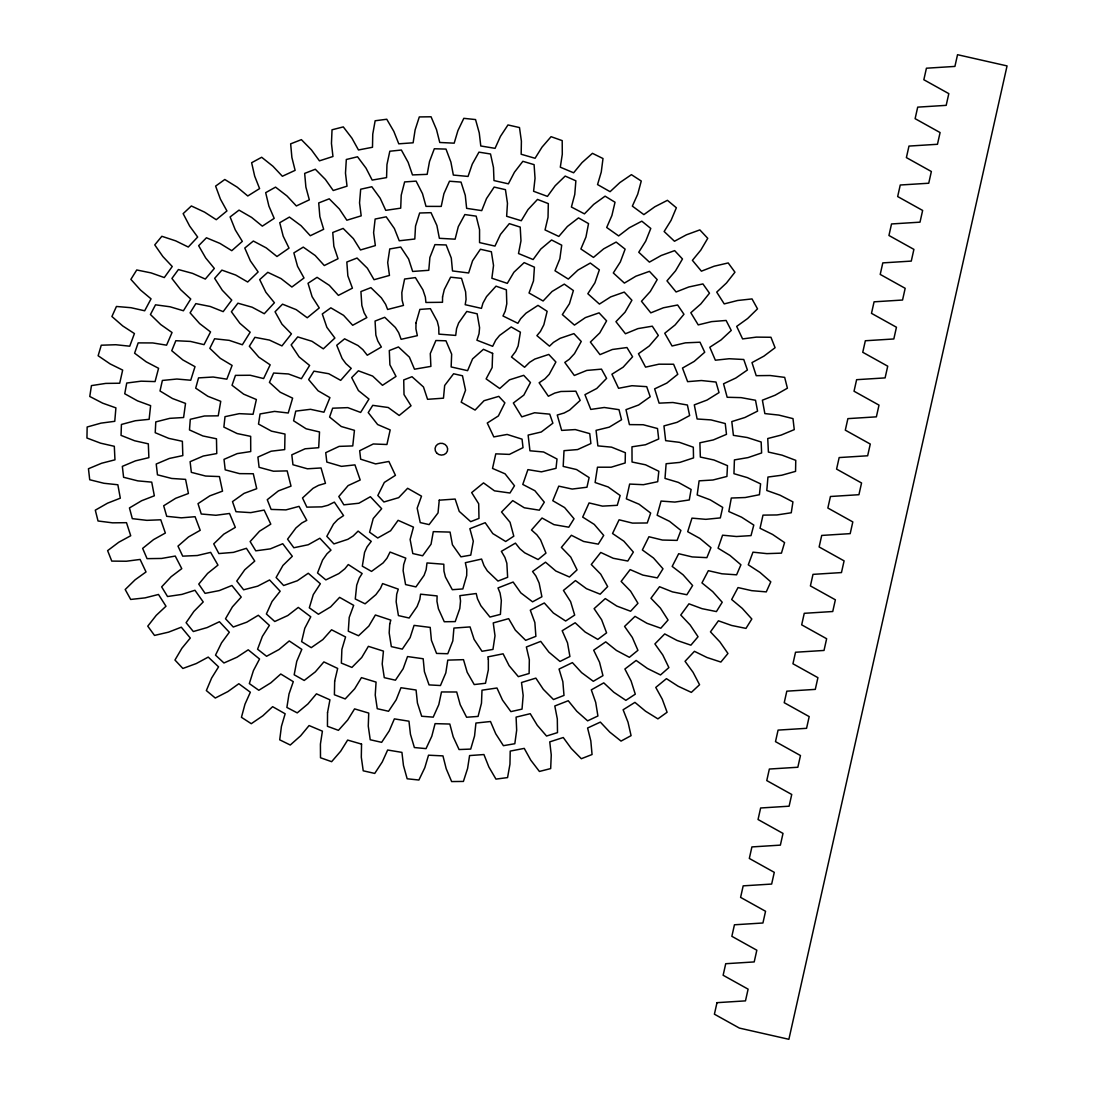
<?xml version="1.0" encoding="UTF-8"?>
<svg xmlns="http://www.w3.org/2000/svg" width="1094" height="1094" viewBox="0 0 1094 1094"><rect width="100%" height="100%" fill="white"/><g stroke="black" fill="none" stroke-linecap="round" stroke-linejoin="round"><path stroke-width="1.5" d="M488.348 659.285L488.334 669.856L485.49 683.271L474.222 684.557L467.179 672.263L463.5 659.668L447.774 660.12L445.819 672.878L440.458 685.528L429.053 684.899L424.417 671.689L423.173 658.752L407.529 656.564L403.153 668.721L395.44 680.194L384.281 677.665L382.203 663.976L383.433 651.108L368.377 646.335L361.731 657.494L351.912 667.422L341.342 663.087L341.889 649.344L345.567 636.968L331.564 629.788L322.853 639.58L311.243 647.648L301.616 641.631L304.775 628.284L310.764 616.797L298.279 607.416L287.79 615.539L274.758 621.488L266.375 613.98L272.05 601.468L280.173 591.225L269.589 579.97L257.664 586.165L243.634 589.789L236.769 581.051L244.769 569.755L254.752 561.099L246.423 548.313L233.446 552.374L218.868 553.564L213.727 543.868L223.805 534.159L235.333 527.376L229.521 513.483L215.901 515.274L201.255 514.002L198.014 503.65L209.829 495.842L222.533 491.138L219.429 476.574L205.617 476.04L191.341 472.348L190.11 461.682L203.293 456.02L216.762 453.559L216.475 438.79L202.896 435.959L189.481 429.942L190.288 419.303L204.414 415.993L218.226 415.829L220.742 401.334L207.846 396.288L195.703 388.165L198.534 377.895L213.152 377.02L226.841 379.167L232.106 365.423L220.291 358.326L209.829 348.343L214.588 338.771L229.22 340.357L242.362 344.76L250.184 332.193L239.846 323.277L231.395 311.763L237.918 303.202L252.112 307.209L264.283 313.718L274.416 302.737L265.883 292.276L259.702 279.599L267.798 272.324L281.076 278.614L291.879 287.025L304.009 277.985L297.554 266.321L293.862 252.892L303.257 247.121L315.195 255.504L324.303 265.541L338.019 258.731L333.848 246.246L332.754 232.489L343.147 228.427L353.376 238.615L360.473 249.965L375.351 245.589L373.601 232.694L375.133 219.046L386.196 216.817L394.373 228.509L399.242 240.776L414.804 239.012L415.529 226.089L419.645 213.002L431.022 212.674L436.889 225.473L439.364 238.301L455.104 239.176L458.29 226.663L464.854 214.561L476.177 216.147L479.555 229.644L479.555 242.595L494.967 246.095L500.505 234.389L509.312 223.641L520.211 227.101L520.976 240.858L518.515 253.535L533.106 259.538L540.819 249.022L551.581 239.983L561.714 245.179L559.854 258.786L555 270.765L568.306 279.079L577.933 270.081L590.309 263.052L599.348 269.835L594.917 282.813L587.834 293.725L599.416 304.077L610.657 296.898L624.236 292.098L631.908 300.248L625.043 312.2L615.949 321.677L625.44 333.752L637.939 328.61L652.298 326.19L658.328 335.448L649.262 345.991L638.458 353.731L645.556 367.133L658.903 364.193L673.589 364.234L677.788 374.298L666.807 383.091L654.636 388.862L659.108 403.153L672.878 402.51L687.401 405.012L689.644 415.556L677.09 422.311L663.949 425.922L665.658 440.65L679.415 442.332L693.309 447.214L693.528 457.907L679.812 462.406L666.123 463.733L665.002 478.42L678.294 482.372L691.121 489.469L689.288 499.958L674.861 502.078L661.063 501.066L657.152 515.247L669.555 521.346L680.906 530.44L677.104 540.395L662.417 540.039L648.933 536.744L642.369 549.954L653.487 557.995L662.991 568.784L657.33 577.892L642.862 575.088L630.144 569.605L621.132 581.42L630.595 591.157L637.952 603.3L630.609 611.245L616.825 606.076L605.283 598.596L594.11 608.647L601.632 619.751L606.582 632.852L597.816 639.402L585.153 632.031L575.157 622.773L562.179 630.732L567.512 642.848L569.919 656.509L559.978 661.446L548.86 652.12L540.723 641.385L526.364 646.992L529.332 659.737L529.113 673.494L518.337 676.653L509.107 665.672L503.103 653.815L487.815 656.892L488.348 659.285M327.53 712.618L327.448 726.293L338.429 730.341L347.673 720.03L354.579 708.885L368.733 713.083L368.268 726.129L370.223 739.749L381.656 742.334L389.232 730.874L394.373 718.881L408.965 721.206L410.441 734.252L414.38 747.544L426.031 748.624L431.802 736.235L435.084 723.64L449.812 724.037L453.203 736.823L459.07 749.54L470.707 749.089L474.55 736.002L475.931 723.038L490.495 721.52L495.746 733.8L503.404 745.684L514.823 743.715L516.669 730.19L516.094 717.117L530.234 713.698L537.222 725.226L546.549 736.043L557.502 732.611L557.311 718.922L554.808 705.986L568.237 700.734L576.825 711.291L587.628 720.837L597.912 715.982L595.697 702.389L591.307 689.849L603.765 682.875L613.802 692.256L625.864 700.338L635.286 694.17L631.074 680.933L624.893 669.022L636.134 660.461L647.429 668.475L660.516 674.943L668.885 667.572L662.773 654.964L654.896 643.928L664.714 633.932L677.036 640.441L690.888 645.173L698.04 636.735L690.15 624.989L680.755 615.033L688.947 603.82L702.047 608.674L716.42 611.573L722.218 602.247L712.686 591.594L701.951 582.911L708.351 570.685L721.999 573.803L736.59 574.815L740.925 564.791L729.944 555.424L718.074 548.19L722.573 535.198L736.481 536.511L751.017 535.609L753.793 525.065L741.582 517.188L728.809 511.541L731.312 498.03L745.219 497.524L759.414 494.72L760.59 483.876L747.38 477.627L733.951 473.688L734.416 459.904L748.05 457.593L761.615 452.957L761.164 442.003L747.216 437.518L733.404 435.344L731.804 421.573L744.905 417.498L757.581 411.112L755.516 400.267L741.103 397.628L727.168 397.272L723.544 383.789L735.852 378.004L747.407 370.004L743.756 359.502L729.165 358.736L715.367 360.213L709.801 347.263L721.069 339.919L731.257 330.443L726.101 320.46L711.606 321.622L698.232 324.891L690.82 312.734L700.83 303.941L709.486 293.192L702.922 283.934L688.796 286.984L676.092 291.975L666.984 280.857L675.559 270.806L682.478 258.977L674.642 250.622L661.173 255.504L649.398 262.122L638.759 252.249L645.72 241.131L650.78 228.455L641.822 221.179L629.269 227.784L618.643 235.921L606.691 227.484L611.902 215.518L615.019 202.24L605.091 196.168L593.7 204.387L584.442 213.863L571.41 207.026L574.76 194.445L575.868 180.825L565.188 176.079L555.178 185.748L547.451 196.387L533.598 191.286L535.034 178.322L534.091 164.647L522.864 161.31L514.44 172.237L508.395 183.833L493.982 180.565L493.476 167.491L490.522 153.994L478.953 152.148L472.266 164.114L468.041 176.435L453.354 175.067L450.906 162.131L445.996 149.085L434.318 148.77L429.504 161.543L427.166 174.356L412.479 174.917L408.158 162.35L401.375 150.028L389.82 151.232L386.961 164.565L386.565 177.611L372.179 180.086L366.039 168.161L357.533 156.784L346.319 159.492L345.485 173.125L347.03 186.171L333.219 190.506L325.397 179.443L315.318 169.242L304.665 173.399L305.882 187.074L309.328 199.833L296.365 205.959L287.011 195.976L275.551 187.129L265.678 192.667L268.905 206.11L274.197 218.362L262.328 226.143L251.634 217.432L239.025 210.13L230.109 216.927L235.278 229.877L242.321 241.377L231.778 250.676L219.935 243.401L206.438 237.781L198.657 245.699L205.672 257.924L214.328 268.44L205.303 279.066L192.558 273.377L178.418 269.548L171.922 278.45L180.66 289.691L190.739 299.018L183.423 310.764L170.021 306.771L155.512 304.816L150.439 314.511L160.709 324.549L172.045 332.521L166.575 345.171L152.763 342.942L138.172 342.887L134.603 353.198L146.227 361.841L158.575 368.295L155.061 381.587L141.126 381.177L126.74 383.037L124.743 393.758L137.488 400.842L150.616 405.642L149.126 419.33L135.328 420.739L121.42 424.458L121.051 435.385L134.658 440.773L148.319 443.836L148.88 457.648L135.492 460.847L122.337 466.372L123.595 477.285L137.803 480.868L151.724 482.139L154.336 495.801L141.605 500.737L129.448 507.944L132.319 518.652L146.856 520.347L160.763 519.787L165.358 533.038L153.543 539.615L142.644 548.381L147.061 558.651L161.638 558.446L175.259 556.067L181.768 568.648L171.102 576.743L161.652 586.876L167.532 596.517L181.877 594.411L194.951 590.268L203.224 601.946L193.912 611.382L186.103 622.705L193.323 631.525L207.149 627.559L219.429 621.734L229.316 632.25L221.535 642.862L215.518 655.142L223.955 662.978L236.988 657.221L248.215 649.822L259.538 659.012L253.439 670.567L249.336 683.586L258.813 690.273L270.806 682.847L280.775 674.013L293.288 681.671L289.007 693.979L286.888 707.449L297.226 712.878L307.947 703.921L316.453 693.828L329.937 699.818L327.53 712.618M442.55 296.898L442.509 302.286L425.922 302.477L425.361 297.103L422.913 289.828L415.392 277.602L404.602 279.025L401.826 292.604L402.1 300.153L403.481 305.417L387.618 309.479L385.649 304.364L381.368 297.841L370.907 287.654L360.924 291.551L361.854 305.458L364.111 312.775L366.846 317.602L352.678 325.274L343.584 315.345L330.839 307.838L322.292 313.978L326.874 327.352L334.887 338.032L323.318 348.836L311.954 341.273L297.718 336.911L291.141 344.911L299.086 356.89L309.616 365.464L301.37 378.715L288.46 373.97L273.623 373.04L269.425 382.38L280.242 392.24L292.631 398.148L288.228 413.012L274.567 411.399L260.071 413.942L258.512 424.062L271.517 431.159L284.987 434.044L284.7 449.593L271.148 451.207L257.91 457.073L259.087 467.316L273.459 471.213L287.161 470.885L291.018 486.133L278.423 490.878L267.264 499.698L271.121 509.421L285.958 509.886L299.031 506.372L306.771 520.361L301.848 522.973L295.941 527.937L287.572 539.151L293.848 547.752L308.221 544.744L319.845 538.248L330.99 550.118L326.956 553.824L322.593 560.032L317.533 572.955L325.848 579.888L338.853 573.584L344.883 568.771L348.289 564.545L362.141 573.529L359.242 578.083L356.712 585.181L355.276 598.979L365.095 603.806L375.912 594.63L380.425 588.504L382.585 583.581L398.271 589.133L396.698 594.261L396.151 601.768L398.421 615.594L409.142 618.014L417.101 606.514L419.809 599.498L420.561 594.179L437.108 595.929L436.957 601.317L438.421 608.784L444.273 621.748L455.213 621.611L459.795 608.524L460.533 601.03L459.863 595.669L476.218 593.522L477.49 598.801L480.881 605.761L489.948 617.057L500.409 614.377L501.339 600.524L500.067 593.03L497.989 587.943L513.127 582.035L520.853 592.907L532.559 601.823L541.899 596.763L539.123 583.02L535.91 575.991L532.559 571.506L545.523 562.193L555.834 571.013L569.441 576.989L577.071 569.865L570.753 557.092L561.4 547.383L571.383 535.267L583.622 541.462L598.268 544.142L603.71 535.404L594.247 524.395L582.692 517.093L589.078 502.925L602.466 506.125L617.248 505.319L620.148 495.5L608.155 486.967L595.109 482.522L597.474 467.206L611.19 467.206L625.166 462.967L625.358 452.711L611.56 447.159L597.871 445.873L596.066 430.352L609.249 427.152L621.542 419.74L618.999 409.676L604.285 407.488L590.787 409.416L584.948 394.674L596.75 388.479L606.596 378.374L601.481 369.143L586.767 370.428L574.323 375.474L564.791 362.429L569.318 359.256L574.487 353.622L581.256 341.465L573.899 333.629L560.114 338.32L553.455 342.381L549.489 346.155L536.894 335.639L540.395 331.482L543.855 324.768L547.137 311.311L538.002 305.376L525.995 313.185L520.676 318.696L517.872 323.304L502.98 315.975L505.237 311.093L506.796 303.735L506.372 289.828L496.02 286.163L486.556 296.583L482.919 303.202L481.456 308.371L465.196 304.693L466.071 299.387L465.62 291.838L461.518 278.355L450.605 277.192L444.287 289.582L442.55 296.898M416.007 322.853L415.925 328.884L417.361 335.667L401.115 339.304L398.708 332.74L395.372 327.475L384.719 317.287L375.064 321.062L375.871 335.092L377.772 340.918L381.355 347.017L367.269 355.235L362.852 349.629L357.97 345.526L344.596 338.825L336.747 345.253L342.135 358.504L345.841 363.55L351.229 368.377L340.685 380.356L328.733 373.724L313.937 371.153L308.672 379.604L318.108 390.79L329.923 397.642L323.947 412.219L310.518 409.306L295.749 411.125L293.589 420.78L306.142 428.793L319.516 431.952L318.696 447.692L305.103 448.786L291.811 454.831L292.96 464.731L307.428 468.793L321.048 467.958L325.465 483.316L318.545 485.353L313.034 488.321L302.518 497.975L306.867 507.151L321.814 506.864L327.968 505.278L334.354 502.119L343.571 515.602L337.731 519.568L333.52 524.012L326.819 536.333L333.93 543.909L347.892 539.301L353.157 535.978L358.121 531.096L371.249 541.38L367.064 546.891L364.576 552.374L362.319 566.172L371.509 571.396L383.132 562.904L386.989 558.186L390.052 552.046L405.792 558.145L403.672 564.641L403.125 570.644L405.573 584.565L415.925 586.904L424.075 575.389L426.14 569.728L427.002 562.945L443.808 564.231L443.959 571.095L445.436 577.017L452.314 589.693L462.844 588.941L466.7 575.512L466.782 569.468L465.347 562.699L481.592 559.061L483.999 565.612L487.336 570.89L497.989 581.064L507.643 577.304L506.85 563.26L504.936 557.434L501.353 551.335L515.438 543.13L519.855 548.737L524.737 552.839L538.111 559.54L545.961 553.113L540.573 539.848L536.867 534.802L531.479 529.988L542.022 518.009L553.974 524.641L568.771 527.199L574.035 518.747L564.6 507.561L552.785 500.71L558.76 486.146L572.189 489.059L586.958 487.227L589.119 477.586L576.565 469.558L563.191 466.4L564.012 450.673L577.605 449.566L590.897 443.535L589.748 433.634L575.28 429.573L561.66 430.407L557.243 415.036L564.162 412.999L569.673 410.045L580.189 400.39L575.841 391.201L560.894 391.488L554.74 393.088L548.354 396.247L539.137 382.763L544.976 378.797L549.188 374.353L555.889 362.018L548.778 354.442L534.816 359.064L529.551 362.374L524.587 367.269L511.459 356.972L515.643 351.475L518.132 345.977L520.388 332.179L511.199 326.969L499.575 335.448L495.719 340.166L492.656 346.306L476.916 340.22L479.035 333.725L479.582 327.721L477.148 313.8L466.782 311.448L458.632 322.976L456.567 328.624L455.706 335.42L438.899 334.135L438.749 327.27L437.272 321.335L430.393 308.672L419.877 309.411L416.007 322.853M361.54 744.098L361.307 757.198L363.222 770.805L374.736 773.417L382.271 761.944L387.645 750.019L401.922 752.385L403.454 765.458L407.159 778.778L418.893 780.022L424.8 767.728L428.52 755.202L442.947 755.886L446.202 768.726L451.644 781.567L463.405 781.431L467.589 768.48L469.586 755.571L483.931 754.545L488.868 766.962L495.951 779.106L507.561 777.588L509.954 764.2L510.214 751.099L524.245 748.392L530.781 760.18L539.41 771.448L550.679 768.576L551.253 754.942L549.749 741.869L563.26 737.52L571.287 748.501L581.324 758.716L592.059 754.518L590.815 740.87L587.587 728.016L600.346 722.108L609.755 732.091L621.036 741.089L631.074 735.647L628.024 722.204L623.115 709.774L634.93 702.375L645.556 711.223L657.904 718.867L667.094 712.262L662.28 699.216L655.771 687.415L666.451 678.663L678.13 686.225L691.353 692.379L699.558 684.721L693.063 672.304L685.049 661.309L694.43 651.327L706.984 657.494L720.864 662.061L727.948 653.474L719.866 641.863L710.471 631.853L718.416 620.804L731.64 625.467L745.971 628.394L751.824 618.999L742.279 608.387L731.667 599.512L738.026 587.574L751.728 590.664L766.265 591.895L770.791 581.844L759.947 572.394L748.282 564.805L752.973 552.169L766.908 553.632L781.444 553.14L784.576 542.597L772.596 534.46L760.043 528.279L762.997 515.124L776.959 514.946L791.263 512.758L792.931 501.886L780.008 495.185L766.798 490.495L767.947 477.052L781.718 475.234L795.557 471.364L795.762 460.342L782.087 455.172L768.398 452.068L767.742 438.53L781.116 435.097L794.258 429.627L792.986 418.619L778.791 415.077L764.856 413.587L762.395 400.185L775.154 395.194L787.406 388.192L784.671 377.375L770.176 375.516L756.214 375.68L751.988 362.606L763.913 356.138L775.085 347.714L770.942 337.267L756.378 337.116L742.594 338.921L736.686 326.395L747.599 318.545L757.513 308.85L752.016 298.922L737.616 300.494L724.228 303.9L716.72 292.125L726.457 283.018L734.949 272.187L728.194 262.943L714.163 266.211L701.404 271.175L692.406 260.331L700.803 250.116L707.75 238.328L699.845 229.904L686.43 234.8L674.478 241.254L664.14 231.518L671.073 220.345L676.365 207.778L667.422 200.325L654.814 206.78L643.874 214.615L632.359 206.123L637.72 194.185L641.262 181.043L631.429 174.671L619.847 182.589L610.083 191.682L597.556 184.571L601.262 172.045L602.999 158.534L592.442 153.338L582.049 162.596L573.625 172.797L560.306 167.191L562.289 154.281L562.207 140.62L551.075 136.682L542.036 147.116L535.075 158.274L521.168 154.254L521.4 141.167L519.486 127.56L507.972 124.948L500.437 136.408L495.062 148.346L480.786 145.981L479.254 132.907L475.548 119.574L463.815 118.33L457.907 130.637L454.188 143.164L439.761 142.48L436.506 129.625L431.063 116.785L419.303 116.935L415.118 129.885L413.122 142.794L398.777 143.82L393.84 131.403L386.756 119.246L375.146 120.764L372.753 134.165L372.493 147.266L358.463 149.974L351.926 138.172L343.297 126.904L332.029 129.789L331.455 143.423L332.959 156.497L319.448 160.845L311.421 149.864L301.383 139.649L290.648 143.847L291.893 157.495L295.12 170.349L282.361 176.257L272.953 166.261L261.671 157.276L251.634 162.719L254.683 176.161L259.593 188.592L247.777 195.976L237.152 187.129L224.803 179.498L215.614 186.103L220.427 199.135L226.937 210.937L216.256 219.703L204.564 212.127L191.354 205.973L183.149 213.645L189.645 226.061L197.658 237.056L188.277 247.039L175.724 240.871L161.844 236.29L154.76 244.892L162.842 256.502L172.237 266.512L164.291 277.561L151.068 272.898L136.736 269.972L130.883 279.367L140.429 289.978L151.04 298.84L144.681 310.778L130.979 307.701L116.443 306.47L111.916 316.508L122.76 325.971L134.425 333.561L129.735 346.196L115.8 344.733L101.263 345.212L98.132 355.755L110.111 363.905L122.665 370.087L119.711 383.228L105.749 383.406L91.445 385.608L89.776 396.479L102.699 403.18L115.909 407.871L114.761 421.313L100.99 423.132L87.151 427.002L86.946 438.024L100.621 443.179L114.309 446.297L114.966 459.822L101.592 463.254L88.45 468.738L89.722 479.746L103.916 483.274L117.851 484.765L120.313 498.18L107.554 503.172L95.301 510.173L98.036 520.99L112.532 522.836L126.494 522.686L130.719 535.745L118.795 542.227L107.622 550.638L111.766 561.099L126.33 561.236L140.114 559.444L146.022 571.957L135.109 579.806L125.195 589.516L130.692 599.444L145.092 597.871L158.48 594.466L165.987 606.226L156.251 615.334L147.758 626.165L154.514 635.423L168.544 632.154L181.303 627.19L190.301 638.034L181.905 648.25L174.958 660.038L182.862 668.461L196.277 663.552L208.229 657.097L218.568 666.848L211.634 678.02L206.342 690.574L215.286 698.04L227.894 691.572L238.834 683.736L250.348 692.228L244.988 704.18L241.446 717.308L251.278 723.695L262.875 715.777L272.625 706.683L285.151 713.78L281.445 726.32L279.708 739.817L290.266 745.014L300.659 735.77L309.082 725.554L322.402 731.161L320.419 744.084L320.501 757.745L331.632 761.684L340.672 751.236L347.632 740.077L361.54 744.098M334.682 681.056L334.395 694.758L345.198 698.929L354.688 688.796L361.458 677.637L376.062 682.095L375.242 695.059L377.252 708.707L388.561 711.264L396.192 699.804L400.978 687.729L416.076 690.013L417.429 703.004L421.682 716.255L433.21 717.144L438.803 704.632L441.484 691.955L456.704 691.996L460.205 704.7L466.591 717.24L478.078 716.42L481.483 703.182L482.003 690.191L496.963 688.003L502.515 700.105L510.884 711.62L522.029 709.117L523.164 695.483L521.51 682.506L535.855 678.13L543.321 689.329L553.468 699.531L563.998 695.415L562.849 681.699L559.048 669.077L572.408 662.622L581.625 672.646L593.29 681.288L602.958 675.654L599.526 662.212L593.686 650.219L605.734 641.863L616.455 650.451L629.365 657.316L637.925 650.315L632.318 637.46L624.578 626.424L635.026 616.36L646.992 623.307L660.817 628.229L668.051 620.011L660.393 608.086L650.957 598.254L659.532 586.726L672.454 591.881L686.868 594.739L692.611 585.522L683.094 574.801L672.181 566.418L678.677 553.714L692.228 556.928L706.874 557.653L710.963 547.656L699.832 538.412L687.702 531.698L691.982 518.132L705.835 519.335L720.331 517.9L722.696 507.37L710.211 499.835L697.179 494.939L699.107 480.84L712.919 480.006L726.922 476.451L727.483 465.661L713.958 460L700.338 457.06L699.886 442.783L713.315 439.925L726.484 434.345L725.24 423.542L711.004 419.905L697.124 418.988L694.293 404.876L707.025 400.062L719.031 392.596L715.996 382.052L701.404 380.534L687.62 381.656L682.492 368.063L694.184 361.417L704.727 352.227L699.996 342.217L685.405 342.846L672.058 345.991L664.742 333.246L675.121 324.932L683.955 314.265L677.624 305.007L663.402 307.783L650.793 312.857L641.481 301.274L650.301 291.496L657.193 279.613L649.439 271.353L635.915 276.194L624.387 283.086L613.31 272.953L620.339 261.958L625.125 249.145L616.127 242.075L603.642 248.871L593.468 257.405L580.887 248.981L585.96 237.015L588.531 223.6L578.507 217.897L567.389 226.472L558.815 236.441L545.044 229.918L548.026 217.309L548.313 203.607L537.51 199.423L528.019 209.569L521.264 220.728L506.645 216.27L507.466 203.306L505.455 189.659L494.16 187.088L486.515 198.561L481.729 210.622L466.632 208.352L465.278 195.361L461.025 182.096L449.497 181.221L443.904 193.72L441.224 206.41L426.004 206.369L422.503 193.665L416.117 181.125L404.63 181.932L401.224 195.17L400.705 208.161L385.744 210.349L380.192 198.26L371.823 186.746L360.678 189.235L359.543 202.882L361.198 215.846L346.853 220.222L339.386 209.022L329.239 198.821L318.71 202.937L319.858 216.653L323.66 229.289L310.299 235.73L301.082 225.72L289.418 217.077L279.749 222.711L283.182 236.154L289.021 248.133L276.973 256.502L266.252 247.9L253.343 241.036L244.782 248.051L250.389 260.892L258.129 271.941L247.682 282.006L235.716 275.045L221.891 270.122L214.656 278.341L222.314 290.279L231.75 300.098L223.176 311.64L210.253 306.484L195.84 303.626L190.096 312.843L199.614 323.564L210.54 331.933L204.031 344.651L190.479 341.424L175.833 340.713L171.744 350.709L182.876 359.953L195.005 366.668L190.725 380.233L176.872 379.03L162.377 380.452L160.011 390.982L172.496 398.531L185.529 403.412L183.601 417.511L169.789 418.346L155.786 421.901L155.225 432.704L168.75 438.366L182.37 441.292L182.821 455.583L169.392 458.441L156.223 464.02L157.468 474.823L171.703 478.461L185.583 479.377L188.414 493.49L175.683 498.29L163.676 505.77L166.712 516.313L181.303 517.831L195.088 516.71L200.216 530.303L188.524 536.949L177.98 546.125L182.712 556.149L197.303 555.52L210.65 552.374L217.966 565.119L207.587 573.434L198.752 584.1L205.084 593.358L219.32 590.582L231.914 585.495L241.227 597.078L232.407 606.855L225.514 618.753L233.268 627.012L246.793 622.171L258.321 615.266L269.397 625.399L262.369 636.407L257.582 649.221L266.58 656.277L279.066 649.494L289.24 640.947L301.821 649.385L296.748 661.337L294.177 674.766L304.2 680.454L315.318 671.88L323.892 661.911L337.663 668.434L334.682 681.056M492.628 353.376L492.136 367.584L486.119 378.893L499.739 388.52L509.476 379.837L523.711 375.338L530.453 382.517L523.835 395.112L513.346 403.002L521.797 416.855L534.597 412.753L549.735 414.147L552.88 423.187L541.27 431.993L528.128 435.097L529.947 450.783L543.581 451.986L557.024 459.015L556.012 468.341L541.434 471.842L527.91 469.627L522.782 484.437L534.898 490.727L544.306 502.187L539.328 510.187L524.286 507.78L512.717 500.614L501.531 512.006L510.05 522.276L513.797 536.183L505.688 541.489L492.806 533.585L485.189 522.713L469.873 528.689L473.305 541.202L470.748 555.137L460.943 556.832L452.424 544.785L450.072 532.094L433.292 531.643L431.05 544.197L422.626 555.779L412.794 553.55L410.127 539.465L413.464 527.144L398.107 520.32L390.572 530.781L377.731 537.988L369.594 532.231L373.232 518.529L381.669 508.71L370.387 496.717L358.873 503.24L343.858 504.826L338.798 496.553L348.111 485.599L360.199 479.992L354.948 464.882L341.437 466.359L326.819 462.065L325.738 452.67L339.126 446.379L352.76 445.928L354.442 430.339L341.273 426.51L329.595 417.06L332.658 408.199L347.81 407.638L360.637 412.438L368.965 399.05L358.422 390.572L351.694 377.608L358.381 370.811L372.657 376.076L382.476 385.307L396.014 376.418L389.902 364.781L389.3 350.545L398.448 346.962L409.402 357.164L414.489 369.211L430.899 366.381L430.284 353.567L435.904 340.521L445.942 340.795L451.658 354.155L451.152 366.941L467.589 370.661L472.581 358.9L483.452 349.301L492.628 353.376M439.241 500.19L438.038 512.895L429.108 524.6L420.233 522.59L417.17 508.163L421.505 496.17L407.624 488.293L398.667 497.661L383.926 501.982L377.827 495.5L384.336 482.413L395.44 475.329L388.89 461.463L375.584 463.911L360.664 459.193L359.68 450.714L373.286 443.973L386.92 444.506L390.189 429.928L377.635 424.54L368.227 412.588L372.739 405.341L388.233 407.515L399.187 415.474L411.043 405.765L404.014 394.578L403.727 379.946L412 376.719L423.474 386.975L427.563 399.31L443.467 398.175L444.67 385.471L453.6 373.765L462.475 375.775L465.538 390.202L461.203 402.195L475.083 410.072L484.04 400.705L498.782 396.37L504.881 402.865L498.372 415.952L487.268 423.022L493.818 436.903L507.124 434.441L522.043 439.159L523.028 447.651L509.421 454.393L495.787 453.846L492.519 468.423L505.072 473.825L514.481 485.777L509.968 493.011L494.474 490.837L483.521 482.892L471.664 492.601L478.693 503.787L478.981 518.406L470.707 521.647L459.234 511.377L455.145 499.055L439.241 500.19M389.737 623.853L389.177 632.879L391.337 646.622L402.305 649.111L410.127 637.624L414.065 625.385L430.202 627.409L431.419 640.305L436.561 653.419L447.774 653.733L452.82 640.893L453.928 628.065L470.051 626.917L474.099 639.375L482.003 651.286L492.956 649.412L495.008 635.778L493.244 622.924L508.655 618.657L515.342 630.144L525.667 640.332L535.882 636.339L534.857 622.513L530.303 610.192L544.306 602.985L553.359 612.996L565.639 621.009L574.678 615.088L570.617 601.673L563.451 590.432L575.458 580.586L586.466 588.681L600.182 594.192L607.649 586.589L600.729 574.172L591.28 564.49L600.756 552.456L613.242 558.282L627.792 561.031L633.358 552.087L623.881 541.202L612.544 533.503L619.095 519.8L632.51 523.11L647.251 522.973L650.67 513.072L639.046 504.211L626.342 498.837L629.652 484.068L643.422 484.697L657.699 481.702L658.834 471.282L645.569 464.813L632.045 462.01L631.976 446.803L645.501 444.752L658.697 438.995L657.494 428.52L643.176 424.732L629.419 424.609L625.987 409.648L638.65 404.985L650.205 396.753L646.704 386.661L631.963 385.717L618.561 388.288L611.915 374.216L623.183 367.16L632.578 356.781L626.944 347.536L612.408 349.478L599.977 354.62L590.391 342.066L599.772 332.904L606.596 320.857L599.061 312.857L585.386 317.602L574.446 325.096L562.357 314.593L569.427 303.749L573.393 290.553L564.299 284.125L552.073 291.469L543.103 300.987L529.031 293.001L533.489 280.939L534.419 267.168L524.163 262.615L513.906 272.242L507.315 283.36L491.876 278.245L493.531 265.486L491.37 251.743L480.403 249.254L472.581 260.741L468.642 272.98L452.506 270.943L451.289 258.061L446.147 244.947L434.933 244.632L429.887 257.473L428.78 270.3L412.657 271.449L408.609 258.977L400.705 247.066L389.751 248.953L387.7 262.574L389.464 275.428L374.052 279.708L367.365 268.221L357.041 258.034L346.825 262.027L347.851 275.838L352.418 288.16L338.402 295.38L329.349 285.37L317.069 277.343L308.029 283.278L312.091 296.693L319.257 307.934L307.25 317.766L296.242 309.67L282.525 304.173L275.059 311.776L281.978 324.193L291.428 333.875L281.951 345.909L269.466 340.084L254.916 337.335L249.35 346.278L258.827 357.164L270.163 364.849L263.613 378.551L250.198 375.256L235.456 375.379L232.037 385.279L243.661 394.155L256.365 399.515L253.056 414.298L239.285 413.655L225.008 416.664L223.873 427.084L237.138 433.552L250.663 436.356L250.731 451.548L237.207 453.613L224.01 459.357L225.214 469.846L239.531 473.634L253.288 473.743L256.721 488.703L244.058 493.38L232.502 501.613L236.003 511.705L250.745 512.635L264.146 510.077L270.792 524.135L259.524 531.205L250.129 541.571L255.777 550.829L270.3 548.873L282.744 543.732L292.317 556.285L282.936 565.448L276.112 577.495L283.647 585.509L297.322 580.75L308.262 573.256L320.351 583.758L313.281 594.616L309.315 607.813L318.409 614.24L330.634 606.883L339.605 597.365L353.677 605.351L349.218 617.426L348.289 631.197L358.545 635.751L368.801 626.124L375.392 614.992L390.832 620.12L389.737 623.853M716.994 1002.665L714.409 1014.193L739.38 1028.086L788.883 1039.3L1007.054 65.913L957.537 54.7L954.912 66.419L926.427 68.211L923.842 79.739L948.813 93.633L946.187 105.352L917.702 107.144L915.117 118.672L940.088 132.565L937.462 144.285L908.977 146.076L906.393 157.604L931.363 171.512L928.738 183.231L900.253 185.009L897.668 196.551L922.639 210.445L919.999 222.164L891.528 223.955L888.943 235.483L913.9 249.377L911.275 261.097L882.803 262.888L880.219 274.416L905.176 288.31L902.55 300.029L874.079 301.821L871.494 313.349L896.451 327.243L893.825 338.962L865.34 340.754L862.756 352.282L887.726 366.189L885.101 377.895L856.616 379.686L854.031 391.228L879.002 405.122L876.376 416.841L847.891 418.633L845.306 430.161L870.277 444.055L867.651 455.774L839.166 457.565L836.582 469.094L861.552 482.987L858.927 494.707L830.442 496.498L827.857 508.026L852.814 521.92L850.188 533.64L821.717 535.431L819.132 546.959L844.089 560.866L841.464 572.572L812.992 574.364L810.408 585.905L835.365 599.799L832.739 611.519L804.254 613.31L801.683 624.838L826.64 638.732L824.014 650.451L795.529 652.243L792.945 663.771L817.915 677.665L815.29 689.384L786.805 691.176L784.22 702.704L809.191 716.597L806.565 728.317L778.08 730.108L775.496 741.636L800.466 755.544L797.841 767.25L769.356 769.041L766.771 780.583L791.741 794.476L789.102 806.196L760.631 807.987L758.046 819.515L783.003 833.409L780.378 845.129L751.906 846.92L749.322 858.448L774.279 872.342L771.653 884.061L743.182 885.853L740.597 897.381L765.554 911.275L762.928 922.994L734.443 924.786L731.859 936.314L756.829 950.221L754.204 961.927L725.719 963.718L723.134 975.26L748.105 989.154L745.479 1000.873L716.994 1002.665M436.684 453.025A6.345 5.908 13.6 0 0 447.378 451.166A6.345 5.908 13.6 0 0 440.007 443.343A6.345 5.908 13.6 0 0 436.684 453.025"/></g></svg>
